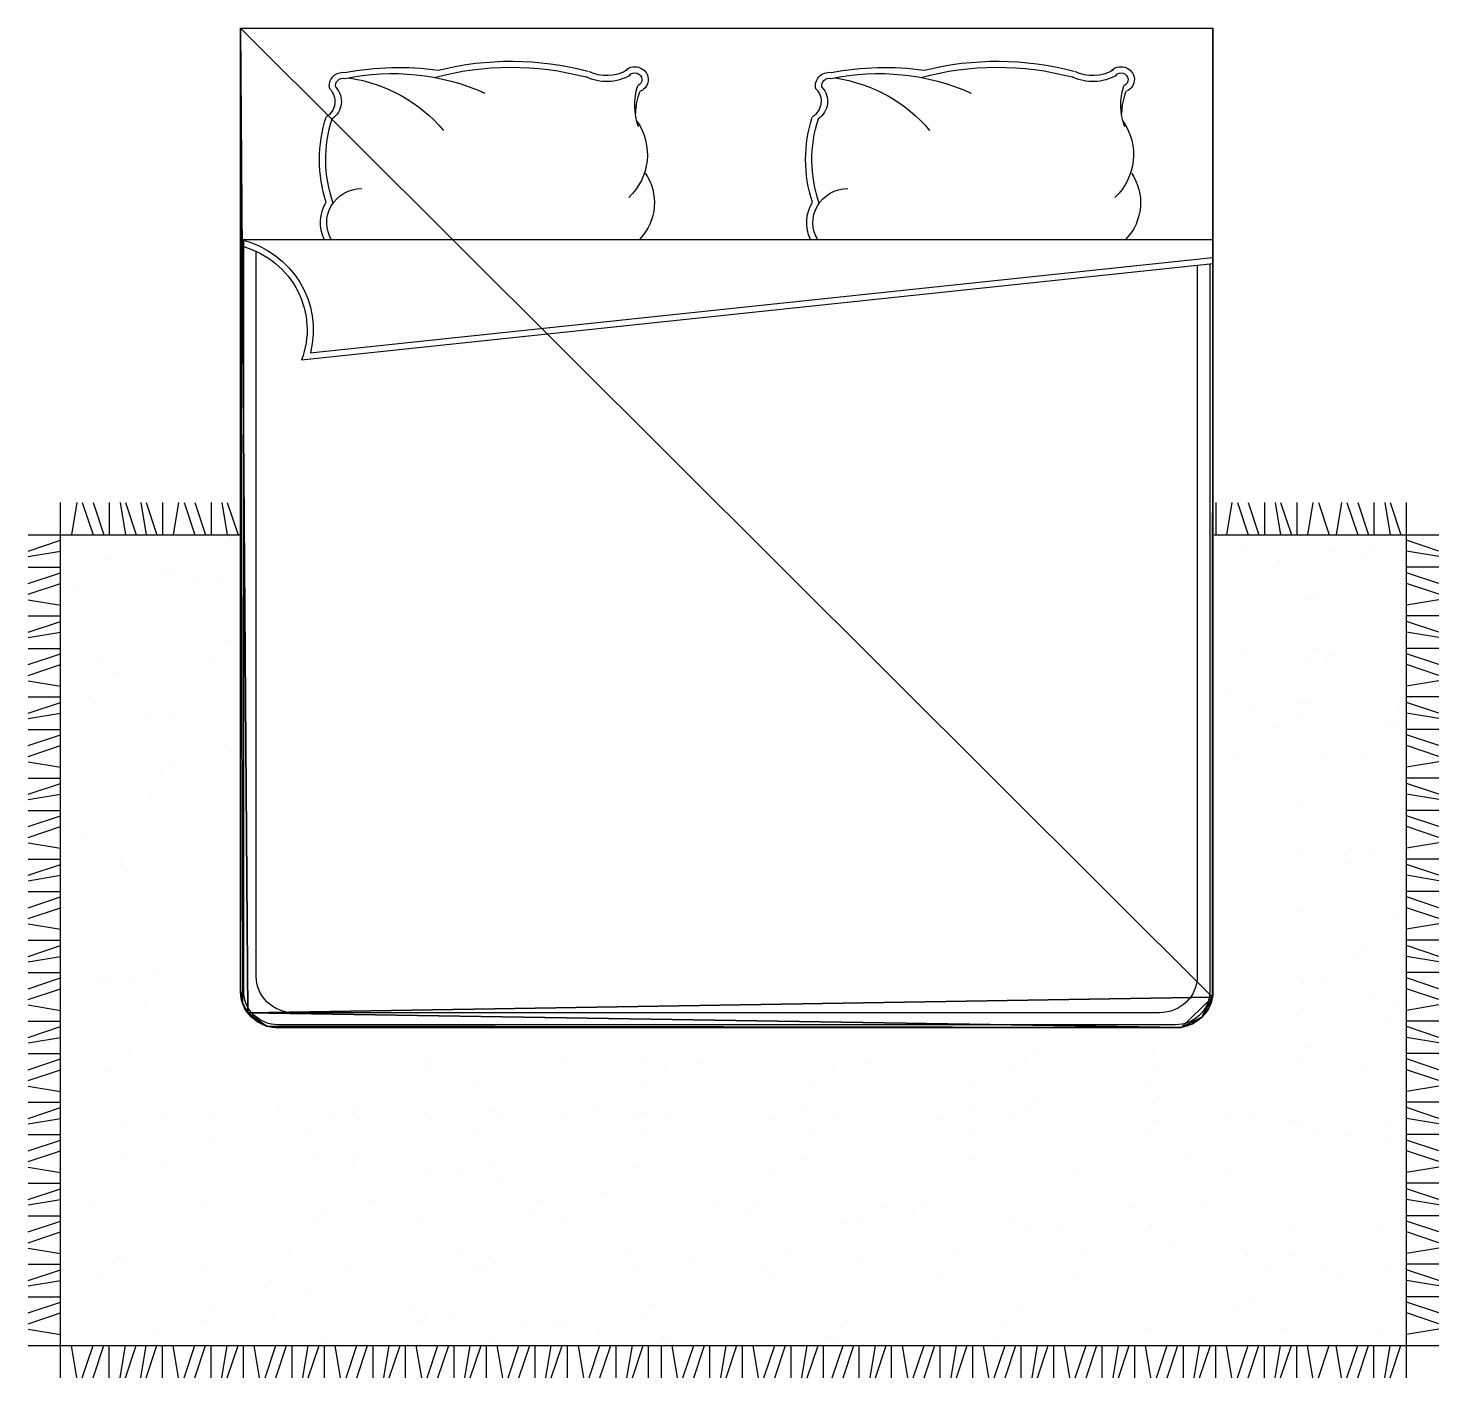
# Model space of a CAD drawing. Header units: inches. Extents: x 11.4 to 53.9, y 13.7 to 38.5.
# Drawn here: x 47.006 to 49.617, y 31.567 to 34.065 of the extents above; entities that cross this region are included whole.
import ezdxf

# ---------------------------------------------------------------- set-up
doc = ezdxf.new("R2010")
doc.units = ezdxf.units.IN
doc.header["$MEASUREMENT"] = 0
doc.layers.add('4', color=4, linetype='Continuous')

msp = doc.modelspace()

# ---------------------------------------------------------------- linework, layer by layer
at = {"layer": '4'}
for p, q in [((47.3989, 32.2821), (47.3989, 34.0651)), ((47.3989, 34.0651), (49.1989, 34.0651)), ((49.1989, 34.0651), (49.1989, 32.2821)), ((47.3989, 33.6742), (49.1989, 33.6742)), ((47.4047, 32.2821), (47.4047, 33.6726)), ((47.4279, 32.3101), (47.4279, 33.652)), ((47.528, 33.4643), (49.1982, 33.6405)), ((47.5117, 33.4513), (49.1994, 33.6294)), ((49.1699, 33.6263), (49.1699, 32.3101)), ((49.1931, 33.6287), (49.1931, 32.2821)), ((47.0658, 31.5674, -0.002), (47.0658, 33.1874, -0.002)), ((47.0958, 33.1874, -0.002), (47.0858, 33.1274, -0.002)), ((47.0958, 33.1874, -0.002), (47.0858, 33.1274, -0.002)), ((47.1058, 33.1874, -0.002), (47.1258, 33.1274, -0.002)), ((47.1258, 33.1874, -0.002), (47.1458, 33.1274, -0.002)), ((47.1558, 33.1874, -0.002), (47.1558, 33.1274, -0.002)), ((47.1758, 33.1874, -0.002), (47.1858, 33.1274, -0.002)), ((47.1858, 33.1874, -0.002), (47.2058, 33.1274, -0.002)), ((47.2142, 33.1874, -0.002), (47.2242, 33.1274, -0.002)), ((47.2242, 33.1874, -0.002), (47.2442, 33.1274, -0.002)), ((47.2542, 33.1874, -0.002), (47.2542, 33.1274, -0.002)), ((47.2842, 33.1874, -0.002), (47.2742, 33.1274, -0.002)), ((47.2942, 33.1874, -0.002), (47.3142, 33.1274, -0.002)), ((47.3142, 33.1874, -0.002), (47.3342, 33.1274, -0.002)), ((47.3142, 33.1874, -0.002), (47.3342, 33.1274, -0.002)), ((47.3442, 33.1874, -0.002), (47.3442, 33.1274, -0.002)), ((47.3642, 33.1874, -0.002), (47.3742, 33.1274, -0.002)), ((47.3742, 33.1874, -0.002), (47.3942, 33.1274, -0.002)), ((49.2042, 33.1874, -0.002), (49.2042, 33.1274, -0.002)), ((49.2342, 33.1874, -0.002), (49.2242, 33.1274, -0.002)), ((49.2442, 33.1874, -0.002), (49.2642, 33.1274, -0.002)), ((49.2642, 33.1874, -0.002), (49.2842, 33.1274, -0.002)), ((49.2942, 33.1874, -0.002), (49.2942, 33.1274, -0.002)), ((49.3142, 33.1874, -0.002), (49.3242, 33.1274, -0.002)), ((49.3242, 33.1874, -0.002), (49.3442, 33.1274, -0.002)), ((49.3242, 33.1874, -0.002), (49.3442, 33.1274, -0.002)), ((49.3542, 33.1874, -0.002), (49.3542, 33.1274, -0.002)), ((49.3842, 33.1874, -0.002), (49.3742, 33.1274, -0.002)), ((49.3942, 33.1874, -0.002), (49.4142, 33.1274, -0.002)), ((49.4371, 33.1874, -0.002), (49.4271, 33.1274, -0.002)), ((49.4471, 33.1874, -0.002), (49.4671, 33.1274, -0.002)), ((49.4671, 33.1874, -0.002), (49.4871, 33.1274, -0.002)), ((49.4971, 33.1874, -0.002), (49.4971, 33.1274, -0.002)), ((49.5171, 33.1874, -0.002), (49.5271, 33.1274, -0.002)), ((49.5271, 33.1874, -0.002), (49.5471, 33.1274, -0.002)), ((49.5571, 31.5674, -0.002), (49.5571, 33.1874, -0.002)), ((47.0058, 33.1274, -0.002), (47.4011, 33.1274, -0.002)), ((47.0058, 33.0974, -0.002), (47.0658, 33.1174, -0.002)), ((47.0058, 33.0974, -0.002), (47.0658, 33.1174, -0.002)), ((47.3821, 33.124, -0.002), (47.3821, 33.124, -0.002)), ((49.2011, 33.1274, -0.002), (49.6171, 33.1274, -0.002)), ((49.6171, 33.0974, -0.002), (49.5571, 33.1174, -0.002)), ((49.6171, 33.0974, -0.002), (49.5571, 33.1174, -0.002)), ((47.0058, 33.0874, -0.002), (47.0658, 33.0974, -0.002)), ((47.0058, 33.0874, -0.002), (47.0658, 33.0974, -0.002)), ((49.2574, 33.1003, -0.002), (49.2574, 33.1003, -0.002)), ((49.422, 33.097, -0.002), (49.422, 33.097, -0.002)), ((49.4763, 33.0889, -0.002), (49.4763, 33.0889, -0.002)), ((49.4947, 33.1058, -0.002), (49.4947, 33.1058, -0.002)), ((49.6171, 33.0874, -0.002), (49.5571, 33.0974, -0.002)), ((49.6171, 33.0874, -0.002), (49.5571, 33.0974, -0.002)), ((47.0058, 33.0674, -0.002), (47.0658, 33.0674, -0.002)), ((47.1567, 33.0818, -0.002), (47.1567, 33.0818, -0.002)), ((47.2609, 33.061, -0.002), (47.2609, 33.061, -0.002)), ((49.3216, 33.0805, -0.002), (49.3216, 33.0805, -0.002)), ((49.3737, 33.0737, -0.002), (49.3737, 33.0737, -0.002)), ((49.6171, 33.0674, -0.002), (49.5571, 33.0674, -0.002)), ((47.0058, 33.0374, -0.002), (47.0658, 33.0574, -0.002)), ((47.0058, 33.0374, -0.002), (47.0658, 33.0574, -0.002)), ((47.0058, 33.0174, -0.002), (47.0658, 33.0374, -0.002)), ((47.0058, 33.0174, -0.002), (47.0658, 33.0374, -0.002)), ((47.0683, 33.0522, -0.002), (47.0683, 33.0522, -0.002)), ((47.0967, 33.0336, -0.002), (47.0967, 33.0336, -0.002)), ((47.2681, 33.0516, -0.002), (47.2681, 33.0516, -0.002)), ((47.3144, 33.0464, -0.002), (47.3144, 33.0464, -0.002)), ((47.3664, 33.0395, -0.002), (47.3664, 33.0395, -0.002)), ((49.4936, 33.0451, -0.002), (49.4936, 33.0451, -0.002)), ((49.5457, 33.0382, -0.002), (49.5457, 33.0382, -0.002)), ((49.6171, 33.0374, -0.002), (49.5571, 33.0574, -0.002)), ((49.6171, 33.0374, -0.002), (49.5571, 33.0574, -0.002)), ((49.6171, 33.0174, -0.002), (49.5571, 33.0374, -0.002)), ((49.6171, 33.0174, -0.002), (49.5571, 33.0374, -0.002)), ((47.0058, 33.0074, -0.002), (47.0658, 32.9974, -0.002)), ((47.0058, 33.0074, -0.002), (47.0658, 32.9974, -0.002)), ((47.226, 33.0247, -0.002), (47.226, 33.0247, -0.002)), ((47.2469, 33.0302, -0.002), (47.2469, 33.0302, -0.002)), ((49.378, 33.0078, -0.002), (49.378, 33.0078, -0.002)), ((49.3944, 33.0213, -0.002), (49.3944, 33.0213, -0.002)), ((49.6171, 33.0074, -0.002), (49.5571, 32.9974, -0.002)), ((49.6171, 33.0074, -0.002), (49.5571, 32.9974, -0.002)), ((49.5509, 32.998, -0.002), (49.5509, 32.998, -0.002)), ((47.0058, 32.9774, -0.002), (47.0658, 32.9774, -0.002)), ((47.0058, 32.9474, -0.002), (47.0658, 32.9674, -0.002)), ((47.0058, 32.9474, -0.002), (47.0658, 32.9674, -0.002)), ((49.6171, 32.9774, -0.002), (49.5571, 32.9774, -0.002)), ((49.6171, 32.9474, -0.002), (49.5571, 32.9674, -0.002)), ((49.6171, 32.9474, -0.002), (49.5571, 32.9674, -0.002)), ((47.0058, 32.9374, -0.002), (47.0658, 32.9474, -0.002)), ((47.0058, 32.9374, -0.002), (47.0658, 32.9474, -0.002)), ((47.3758, 32.9313, -0.002), (47.3758, 32.9313, -0.002)), ((49.6171, 32.9374, -0.002), (49.5571, 32.9474, -0.002)), ((49.6171, 32.9374, -0.002), (49.5571, 32.9474, -0.002)), ((47.0058, 32.9174, -0.002), (47.0658, 32.9174, -0.002)), ((47.0058, 32.8874, -0.002), (47.0658, 32.9074, -0.002)), ((47.0058, 32.8874, -0.002), (47.0658, 32.9074, -0.002)), ((49.2511, 32.9076, -0.002), (49.2511, 32.9076, -0.002)), ((49.3869, 32.918, -0.002), (49.3869, 32.918, -0.002)), ((49.4157, 32.9043, -0.002), (49.4157, 32.9043, -0.002)), ((49.6171, 32.9174, -0.002), (49.5571, 32.9174, -0.002)), ((49.6171, 32.8874, -0.002), (49.5571, 32.9074, -0.002)), ((49.6171, 32.8874, -0.002), (49.5571, 32.9074, -0.002)), ((47.0058, 32.8674, -0.002), (47.0658, 32.8874, -0.002)), ((47.0058, 32.8674, -0.002), (47.0658, 32.8874, -0.002)), ((47.1393, 32.8985, -0.002), (47.1393, 32.8985, -0.002)), ((47.3392, 32.8979, -0.002), (47.3392, 32.8979, -0.002)), ((49.3685, 32.9011, -0.002), (49.3685, 32.9011, -0.002)), ((49.4105, 32.8945, -0.002), (49.4105, 32.8945, -0.002)), ((49.6171, 32.8674, -0.002), (49.5571, 32.8874, -0.002)), ((49.6171, 32.8674, -0.002), (49.5571, 32.8874, -0.002)), ((47.0058, 32.8574, -0.002), (47.0658, 32.8474, -0.002)), ((47.0058, 32.8574, -0.002), (47.0658, 32.8474, -0.002)), ((47.1675, 32.8731, -0.002), (47.1675, 32.8731, -0.002)), ((49.6171, 32.8574, -0.002), (49.5571, 32.8474, -0.002)), ((49.6171, 32.8574, -0.002), (49.5571, 32.8474, -0.002)), ((47.0058, 32.8274, -0.002), (47.0658, 32.8274, -0.002)), ((47.0904, 32.8409, -0.002), (47.0904, 32.8409, -0.002)), ((47.1166, 32.8282, -0.002), (47.1166, 32.8282, -0.002)), ((47.2406, 32.8375, -0.002), (47.2406, 32.8375, -0.002)), ((49.2294, 32.8338, -0.002), (49.2294, 32.8338, -0.002)), ((49.2815, 32.8269, -0.002), (49.2815, 32.8269, -0.002)), ((49.6171, 32.8274, -0.002), (49.5571, 32.8274, -0.002)), ((47.0058, 32.7974, -0.002), (47.0658, 32.8174, -0.002)), ((47.0058, 32.7974, -0.002), (47.0658, 32.8174, -0.002)), ((47.1979, 32.8175, -0.002), (47.1979, 32.8175, -0.002)), ((47.2222, 32.7996, -0.002), (47.2222, 32.7996, -0.002)), ((49.269, 32.8099, -0.002), (49.269, 32.8099, -0.002)), ((49.3558, 32.7978, -0.002), (49.3558, 32.7978, -0.002)), ((49.3628, 32.8162, -0.002), (49.3628, 32.8162, -0.002)), ((49.3717, 32.8151, -0.002), (49.3717, 32.8151, -0.002)), ((49.5446, 32.8053, -0.002), (49.5446, 32.8053, -0.002)), ((49.6171, 32.7974, -0.002), (49.5571, 32.8174, -0.002)), ((49.6171, 32.7974, -0.002), (49.5571, 32.8174, -0.002)), ((47.0058, 32.7874, -0.002), (47.0658, 32.7974, -0.002)), ((47.0058, 32.7874, -0.002), (47.0658, 32.7974, -0.002)), ((47.0805, 32.7934, -0.002), (47.0805, 32.7934, -0.002)), ((47.2742, 32.7927, -0.002), (47.2742, 32.7927, -0.002)), ((47.3555, 32.782, -0.002), (47.3555, 32.782, -0.002)), ((49.4535, 32.7915, -0.002), (49.4535, 32.7915, -0.002)), ((49.5348, 32.7808, -0.002), (49.5348, 32.7808, -0.002)), ((49.6171, 32.7874, -0.002), (49.5571, 32.7974, -0.002)), ((49.6171, 32.7874, -0.002), (49.5571, 32.7974, -0.002)), ((47.0058, 32.7674, -0.002), (47.0658, 32.7674, -0.002)), ((47.0058, 32.7374, -0.002), (47.0658, 32.7574, -0.002)), ((47.0058, 32.7374, -0.002), (47.0658, 32.7574, -0.002)), ((49.3137, 32.7709, -0.002), (49.3137, 32.7709, -0.002)), ((49.5279, 32.7703, -0.002), (49.5279, 32.7703, -0.002)), ((49.6171, 32.7674, -0.002), (49.5571, 32.7674, -0.002)), ((49.6171, 32.7374, -0.002), (49.5571, 32.7574, -0.002)), ((49.6171, 32.7374, -0.002), (49.5571, 32.7574, -0.002)), ((47.0058, 32.7174, -0.002), (47.0658, 32.7374, -0.002)), ((47.0058, 32.7174, -0.002), (47.0658, 32.7374, -0.002)), ((47.3695, 32.7386, -0.002), (47.3695, 32.7386, -0.002)), ((49.4724, 32.7222, -0.002), (49.4724, 32.7222, -0.002)), ((49.6171, 32.7174, -0.002), (49.5571, 32.7374, -0.002)), ((49.6171, 32.7174, -0.002), (49.5571, 32.7374, -0.002)), ((47.0058, 32.7074, -0.002), (47.0658, 32.6974, -0.002)), ((47.0058, 32.7074, -0.002), (47.0658, 32.6974, -0.002)), ((47.2696, 32.7056, -0.002), (47.2696, 32.7056, -0.002)), ((49.2448, 32.7149, -0.002), (49.2448, 32.7149, -0.002)), ((49.4094, 32.7116, -0.002), (49.4094, 32.7116, -0.002)), ((49.6171, 32.7074, -0.002), (49.5571, 32.6974, -0.002)), ((49.6171, 32.7074, -0.002), (49.5571, 32.6974, -0.002)), ((47.0058, 32.6774, -0.002), (47.0658, 32.6774, -0.002)), ((47.0058, 32.6474, -0.002), (47.0658, 32.6674, -0.002)), ((47.0058, 32.6474, -0.002), (47.0658, 32.6674, -0.002)), ((47.2512, 32.6888, -0.002), (47.2512, 32.6888, -0.002)), ((49.6171, 32.6774, -0.002), (49.5571, 32.6774, -0.002)), ((49.6171, 32.6474, -0.002), (49.5571, 32.6674, -0.002)), ((49.6171, 32.6474, -0.002), (49.5571, 32.6674, -0.002)), ((47.0058, 32.6374, -0.002), (47.0658, 32.6474, -0.002)), ((47.0058, 32.6374, -0.002), (47.0658, 32.6474, -0.002)), ((47.0841, 32.6482, -0.002), (47.0841, 32.6482, -0.002)), ((47.2343, 32.6449, -0.002), (47.2343, 32.6449, -0.002)), ((49.6171, 32.6374, -0.002), (49.5571, 32.6474, -0.002)), ((49.6171, 32.6374, -0.002), (49.5571, 32.6474, -0.002)), ((47.0058, 32.6174, -0.002), (47.0658, 32.6174, -0.002)), ((49.3654, 32.6224, -0.002), (49.3654, 32.6224, -0.002)), ((49.6171, 32.6174, -0.002), (49.5571, 32.6174, -0.002)), ((47.0058, 32.5874, -0.002), (47.0658, 32.6074, -0.002)), ((47.0058, 32.5874, -0.002), (47.0658, 32.6074, -0.002)), ((49.5383, 32.6127, -0.002), (49.5383, 32.6127, -0.002)), ((49.6171, 32.5874, -0.002), (49.5571, 32.6074, -0.002)), ((49.6171, 32.5874, -0.002), (49.5571, 32.6074, -0.002)), ((47.0058, 32.5674, -0.002), (47.0658, 32.5874, -0.002)), ((47.0058, 32.5674, -0.002), (47.0658, 32.5874, -0.002)), ((47.1057, 32.5707, -0.002), (47.1057, 32.5707, -0.002)), ((49.6171, 32.5674, -0.002), (49.5571, 32.5874, -0.002)), ((49.6171, 32.5674, -0.002), (49.5571, 32.5874, -0.002)), ((47.0058, 32.5574, -0.002), (47.0658, 32.5474, -0.002)), ((47.0058, 32.5574, -0.002), (47.0658, 32.5474, -0.002)), ((49.4893, 32.5468, -0.002), (49.4893, 32.5468, -0.002)), ((49.6171, 32.5574, -0.002), (49.5571, 32.5474, -0.002)), ((49.6171, 32.5574, -0.002), (49.5571, 32.5474, -0.002)), ((47.0058, 32.5274, -0.002), (47.0658, 32.5274, -0.002)), ((47.0058, 32.4974, -0.002), (47.0658, 32.5174, -0.002)), ((47.0058, 32.4974, -0.002), (47.0658, 32.5174, -0.002)), ((47.176, 32.5239, -0.002), (47.176, 32.5239, -0.002)), ((47.1762, 32.5178, -0.002), (47.1762, 32.5178, -0.002)), ((49.3646, 32.5343, -0.002), (49.3646, 32.5343, -0.002)), ((49.4426, 32.534, -0.002), (49.4426, 32.534, -0.002)), ((49.4472, 32.5199, -0.002), (49.4472, 32.5199, -0.002)), ((49.6171, 32.5274, -0.002), (49.5571, 32.5274, -0.002)), ((49.6171, 32.4974, -0.002), (49.5571, 32.5174, -0.002)), ((49.6171, 32.4974, -0.002), (49.5571, 32.5174, -0.002)), ((47.0058, 32.4874, -0.002), (47.0658, 32.4974, -0.002)), ((47.0058, 32.4874, -0.002), (47.0658, 32.4974, -0.002)), ((47.1577, 32.5009, -0.002), (47.1577, 32.5009, -0.002)), ((49.6171, 32.4874, -0.002), (49.5571, 32.4974, -0.002)), ((49.6171, 32.4874, -0.002), (49.5571, 32.4974, -0.002)), ((47.0058, 32.4674, -0.002), (47.0658, 32.4674, -0.002)), ((49.6171, 32.4674, -0.002), (49.5571, 32.4674, -0.002)), ((47.0058, 32.4374, -0.002), (47.0658, 32.4574, -0.002)), ((47.0058, 32.4374, -0.002), (47.0658, 32.4574, -0.002)), ((47.0058, 32.4174, -0.002), (47.0658, 32.4374, -0.002)), ((47.0058, 32.4174, -0.002), (47.0658, 32.4374, -0.002)), ((47.0778, 32.4555, -0.002), (47.0778, 32.4555, -0.002)), ((47.228, 32.4522, -0.002), (47.228, 32.4522, -0.002)), ((49.6171, 32.4374, -0.002), (49.5571, 32.4574, -0.002)), ((49.6171, 32.4374, -0.002), (49.5571, 32.4574, -0.002)), ((49.6171, 32.4174, -0.002), (49.5571, 32.4374, -0.002)), ((49.6171, 32.4174, -0.002), (49.5571, 32.4374, -0.002)), ((47.0058, 32.4074, -0.002), (47.0658, 32.3974, -0.002)), ((47.0058, 32.4074, -0.002), (47.0658, 32.3974, -0.002)), ((49.3591, 32.4297, -0.002), (49.3591, 32.4297, -0.002)), ((49.532, 32.42, -0.002), (49.532, 32.42, -0.002)), ((49.6171, 32.4074, -0.002), (49.5571, 32.3974, -0.002)), ((49.6171, 32.4074, -0.002), (49.5571, 32.3974, -0.002)), ((49.3461, 32.3937, -0.002), (49.3461, 32.3937, -0.002)), ((47.0058, 32.3774, -0.002), (47.0658, 32.3774, -0.002)), ((47.0058, 32.3474, -0.002), (47.0658, 32.3674, -0.002)), ((47.0058, 32.3474, -0.002), (47.0658, 32.3674, -0.002)), ((47.1984, 32.363, -0.002), (47.1984, 32.363, -0.002)), ((49.4811, 32.3669, -0.002), (49.4811, 32.3669, -0.002)), ((49.6171, 32.3774, -0.002), (49.5571, 32.3774, -0.002)), ((49.6171, 32.3474, -0.002), (49.5571, 32.3674, -0.002)), ((49.6171, 32.3474, -0.002), (49.5571, 32.3674, -0.002)), ((47.0058, 32.3374, -0.002), (47.0658, 32.3474, -0.002)), ((47.0058, 32.3374, -0.002), (47.0658, 32.3474, -0.002)), ((49.4626, 32.35, -0.002), (49.4626, 32.35, -0.002)), ((49.6171, 32.3374, -0.002), (49.5571, 32.3474, -0.002)), ((49.6171, 32.3374, -0.002), (49.5571, 32.3474, -0.002)), ((47.0058, 32.3174, -0.002), (47.0658, 32.3174, -0.002)), ((47.0058, 32.2874, -0.002), (47.0658, 32.3074, -0.002)), ((47.0058, 32.2874, -0.002), (47.0658, 32.3074, -0.002)), ((47.1493, 32.306, -0.002), (47.1493, 32.306, -0.002)), ((47.2473, 32.322, -0.002), (47.2473, 32.322, -0.002)), ((49.3142, 32.3048, -0.002), (49.3142, 32.3048, -0.002)), ((49.6171, 32.3174, -0.002), (49.5571, 32.3174, -0.002)), ((49.6171, 32.2874, -0.002), (49.5571, 32.3074, -0.002)), ((49.6171, 32.2874, -0.002), (49.5571, 32.3074, -0.002)), ((47.0058, 32.2674, -0.002), (47.0658, 32.2874, -0.002)), ((47.0058, 32.2674, -0.002), (47.0658, 32.2874, -0.002)), ((47.1374, 32.3004, -0.002), (47.1374, 32.3004, -0.002)), ((47.2014, 32.2992, -0.002), (47.2014, 32.2992, -0.002)), ((49.3662, 32.2979, -0.002), (49.3662, 32.2979, -0.002)), ((49.4086, 32.2964, -0.002), (49.4086, 32.2964, -0.002)), ((49.6171, 32.2674, -0.002), (49.5571, 32.2874, -0.002)), ((49.6171, 32.2674, -0.002), (49.5571, 32.2874, -0.002)), ((47.0058, 32.2574, -0.002), (47.0658, 32.2474, -0.002)), ((47.0058, 32.2574, -0.002), (47.0658, 32.2474, -0.002)), ((47.0715, 32.2628, -0.002), (47.0715, 32.2628, -0.002)), ((47.0952, 32.2735, -0.002), (47.0952, 32.2735, -0.002)), ((47.2217, 32.2595, -0.002), (47.2217, 32.2595, -0.002)), ((49.4862, 32.2693, -0.002), (49.4862, 32.2693, -0.002)), ((49.5383, 32.2625, -0.002), (49.5383, 32.2625, -0.002)), ((49.6171, 32.2574, -0.002), (49.5571, 32.2474, -0.002)), ((49.6171, 32.2574, -0.002), (49.5571, 32.2474, -0.002)), ((47.0058, 32.2274, -0.002), (47.0658, 32.2274, -0.002)), ((49.1002, 32.243), (47.4976, 32.243)), ((49.3528, 32.237, -0.002), (49.3528, 32.237, -0.002)), ((49.5257, 32.2273, -0.002), (49.5257, 32.2273, -0.002)), ((49.6171, 32.2274, -0.002), (49.5571, 32.2274, -0.002)), ((47.0058, 32.1974, -0.002), (47.0658, 32.2174, -0.002)), ((47.0058, 32.1974, -0.002), (47.0658, 32.2174, -0.002)), ((47.0058, 32.1874, -0.002), (47.0658, 32.1974, -0.002)), ((47.0058, 32.1874, -0.002), (47.0658, 32.1974, -0.002)), ((49.1292, 32.2207), (47.4686, 32.2207)), ((49.1292, 32.2151), (47.4686, 32.2151)), ((49.6171, 32.1974, -0.002), (49.5571, 32.2174, -0.002)), ((49.6171, 32.1974, -0.002), (49.5571, 32.2174, -0.002)), ((49.6171, 32.1874, -0.002), (49.5571, 32.1974, -0.002)), ((49.6171, 32.1874, -0.002), (49.5571, 32.1974, -0.002)), ((48.8677, 32.1726, -0.002), (48.8677, 32.1726, -0.002)), ((49.3733, 32.179, -0.002), (49.3733, 32.179, -0.002)), ((47.0058, 32.1674, -0.002), (47.0658, 32.1674, -0.002)), ((47.0058, 32.1374, -0.002), (47.0658, 32.1574, -0.002)), ((47.0058, 32.1374, -0.002), (47.0658, 32.1574, -0.002)), ((47.1921, 32.1703, -0.002), (47.1921, 32.1703, -0.002)), ((47.7413, 32.1519, -0.002), (47.7413, 32.1519, -0.002)), ((47.7615, 32.1604, -0.002), (47.7615, 32.1604, -0.002)), ((48.003, 32.1486, -0.002), (48.003, 32.1486, -0.002)), ((48.1491, 32.1523, -0.002), (48.1491, 32.1523, -0.002)), ((48.2511, 32.1498, -0.002), (48.2511, 32.1498, -0.002)), ((48.5588, 32.1498, -0.002), (48.5588, 32.1498, -0.002)), ((48.8493, 32.1558, -0.002), (48.8493, 32.1558, -0.002)), ((49.0862, 32.1695, -0.002), (49.0862, 32.1695, -0.002)), ((49.3548, 32.1622, -0.002), (49.3548, 32.1622, -0.002)), ((49.6171, 32.1674, -0.002), (49.5571, 32.1674, -0.002)), ((49.6171, 32.1374, -0.002), (49.5571, 32.1574, -0.002)), ((49.6171, 32.1374, -0.002), (49.5571, 32.1574, -0.002)), ((47.0058, 32.1174, -0.002), (47.0658, 32.1374, -0.002)), ((47.0058, 32.1174, -0.002), (47.0658, 32.1374, -0.002)), ((47.1539, 32.1342, -0.002), (47.1539, 32.1342, -0.002)), ((47.7431, 32.1435, -0.002), (47.7431, 32.1435, -0.002)), ((47.8793, 32.1419, -0.002), (47.8793, 32.1419, -0.002)), ((48.1829, 32.1413, -0.002), (48.1829, 32.1413, -0.002)), ((48.4907, 32.1413, -0.002), (48.4907, 32.1413, -0.002)), ((48.4944, 32.1408, -0.002), (48.4944, 32.1408, -0.002)), ((48.5211, 32.1401, -0.002), (48.5211, 32.1401, -0.002)), ((48.8021, 32.1408, -0.002), (48.8021, 32.1408, -0.002)), ((48.8289, 32.1401, -0.002), (48.8289, 32.1401, -0.002)), ((49.0907, 32.1368, -0.002), (49.0907, 32.1368, -0.002)), ((49.1136, 32.1402, -0.002), (49.1136, 32.1402, -0.002)), ((49.4796, 32.1427, -0.002), (49.4796, 32.1427, -0.002)), ((49.6171, 32.1174, -0.002), (49.5571, 32.1374, -0.002)), ((49.6171, 32.1174, -0.002), (49.5571, 32.1374, -0.002)), ((47.0058, 32.1074, -0.002), (47.0658, 32.0974, -0.002)), ((47.0058, 32.1074, -0.002), (47.0658, 32.0974, -0.002)), ((47.8371, 32.115, -0.002), (47.8371, 32.115, -0.002)), ((48.1486, 32.1145, -0.002), (48.1486, 32.1145, -0.002)), ((48.4522, 32.1139, -0.002), (48.4522, 32.1139, -0.002)), ((48.76, 32.1139, -0.002), (48.76, 32.1139, -0.002)), ((49.0714, 32.1133, -0.002), (49.0714, 32.1133, -0.002)), ((49.6171, 32.1074, -0.002), (49.5571, 32.0974, -0.002)), ((49.6171, 32.1074, -0.002), (49.5571, 32.0974, -0.002)), ((47.0058, 32.0774, -0.002), (47.0658, 32.0774, -0.002)), ((47.0058, 32.0474, -0.002), (47.0658, 32.0674, -0.002)), ((47.0058, 32.0474, -0.002), (47.0658, 32.0674, -0.002)), ((47.4712, 32.068, -0.002), (47.4712, 32.068, -0.002)), ((47.7615, 32.0667, -0.002), (47.7615, 32.0667, -0.002)), ((48.0621, 32.0726, -0.002), (48.0621, 32.0726, -0.002)), ((48.8677, 32.079, -0.002), (48.8677, 32.079, -0.002)), ((49.0862, 32.0759, -0.002), (49.0862, 32.0759, -0.002)), ((49.2553, 32.071, -0.002), (49.2553, 32.071, -0.002)), ((49.6171, 32.0774, -0.002), (49.5571, 32.0774, -0.002)), ((49.6171, 32.0474, -0.002), (49.5571, 32.0674, -0.002)), ((49.6171, 32.0474, -0.002), (49.5571, 32.0674, -0.002)), ((47.0058, 32.0374, -0.002), (47.0658, 32.0474, -0.002)), ((47.0058, 32.0374, -0.002), (47.0658, 32.0474, -0.002)), ((47.0669, 32.0544, -0.002), (47.0669, 32.0544, -0.002)), ((47.1092, 32.0524, -0.002), (47.1092, 32.0524, -0.002)), ((47.1905, 32.0417, -0.002), (47.1905, 32.0417, -0.002)), ((47.2565, 32.0494, -0.002), (47.2565, 32.0494, -0.002)), ((47.3429, 32.0464, -0.002), (47.3429, 32.0464, -0.002)), ((47.5679, 32.0488, -0.002), (47.5679, 32.0488, -0.002)), ((47.6061, 32.0582, -0.002), (47.6061, 32.0582, -0.002)), ((47.6173, 32.0645, -0.002), (47.6173, 32.0645, -0.002)), ((47.6435, 32.0523, -0.002), (47.6435, 32.0523, -0.002)), ((47.7413, 32.0583, -0.002), (47.7413, 32.0583, -0.002)), ((47.7431, 32.0498, -0.002), (47.7431, 32.0498, -0.002)), ((47.7531, 32.0466, -0.002), (47.7531, 32.0466, -0.002)), ((47.8619, 32.0594, -0.002), (47.8619, 32.0594, -0.002)), ((47.8793, 32.0482, -0.002), (47.8793, 32.0482, -0.002)), ((48.003, 32.055, -0.002), (48.003, 32.055, -0.002)), ((48.0437, 32.0557, -0.002), (48.0437, 32.0557, -0.002)), ((48.132, 32.0497, -0.002), (48.132, 32.0497, -0.002)), ((48.1491, 32.0587, -0.002), (48.1491, 32.0587, -0.002)), ((48.1829, 32.0477, -0.002), (48.1829, 32.0477, -0.002)), ((48.2511, 32.0562, -0.002), (48.2511, 32.0562, -0.002)), ((48.3859, 32.0463, -0.002), (48.3859, 32.0463, -0.002)), ((48.4419, 32.0645, -0.002), (48.4419, 32.0645, -0.002)), ((48.4907, 32.0477, -0.002), (48.4907, 32.0477, -0.002)), ((48.4944, 32.0471, -0.002), (48.4944, 32.0471, -0.002)), ((48.5211, 32.0465, -0.002), (48.5211, 32.0465, -0.002)), ((48.5588, 32.0562, -0.002), (48.5588, 32.0562, -0.002)), ((48.6937, 32.0463, -0.002), (48.6937, 32.0463, -0.002)), ((48.7497, 32.0645, -0.002), (48.7497, 32.0645, -0.002)), ((48.8021, 32.0471, -0.002), (48.8021, 32.0471, -0.002)), ((48.8289, 32.0465, -0.002), (48.8289, 32.0465, -0.002)), ((48.8493, 32.0621, -0.002), (48.8493, 32.0621, -0.002)), ((48.9495, 32.0476, -0.002), (48.9495, 32.0476, -0.002)), ((49.0907, 32.0431, -0.002), (49.0907, 32.0431, -0.002)), ((49.1136, 32.0465, -0.002), (49.1136, 32.0465, -0.002)), ((49.222, 32.058, -0.002), (49.222, 32.058, -0.002)), ((49.274, 32.0511, -0.002), (49.274, 32.0511, -0.002)), ((49.3465, 32.0443, -0.002), (49.3465, 32.0443, -0.002)), ((49.6171, 32.0374, -0.002), (49.5571, 32.0474, -0.002)), ((49.6171, 32.0374, -0.002), (49.5571, 32.0474, -0.002)), ((47.0058, 32.0174, -0.002), (47.0658, 32.0174, -0.002)), ((47.2668, 32.017, -0.002), (47.2668, 32.017, -0.002)), ((47.5257, 32.0219, -0.002), (47.5257, 32.0219, -0.002)), ((47.8371, 32.0214, -0.002), (47.8371, 32.0214, -0.002)), ((48.1486, 32.0208, -0.002), (48.1486, 32.0208, -0.002)), ((48.4522, 32.0202, -0.002), (48.4522, 32.0202, -0.002)), ((48.76, 32.0202, -0.002), (48.76, 32.0202, -0.002)), ((49.0714, 32.0197, -0.002), (49.0714, 32.0197, -0.002)), ((49.3553, 32.0404, -0.002), (49.3553, 32.0404, -0.002)), ((49.3828, 32.0191, -0.002), (49.3828, 32.0191, -0.002)), ((49.4461, 32.0157, -0.002), (49.4461, 32.0157, -0.002)), ((49.5194, 32.0346, -0.002), (49.5194, 32.0346, -0.002)), ((49.6171, 32.0174, -0.002), (49.5571, 32.0174, -0.002)), ((47.0058, 31.9874, -0.002), (47.0658, 32.0074, -0.002)), ((47.0058, 31.9874, -0.002), (47.0658, 32.0074, -0.002)), ((47.3481, 32.0063, -0.002), (47.3481, 32.0063, -0.002)), ((47.4839, 31.9884, -0.002), (47.4839, 31.9884, -0.002)), ((49.1683, 31.9912, -0.002), (49.1683, 31.9912, -0.002)), ((49.5274, 32.005, -0.002), (49.5274, 32.005, -0.002)), ((49.6171, 31.9874, -0.002), (49.5571, 32.0074, -0.002)), ((49.6171, 31.9874, -0.002), (49.5571, 32.0074, -0.002)), ((47.0058, 31.9674, -0.002), (47.0658, 31.9874, -0.002)), ((47.0058, 31.9674, -0.002), (47.0658, 31.9874, -0.002)), ((47.1858, 31.9776, -0.002), (47.1858, 31.9776, -0.002)), ((47.2559, 31.9667, -0.002), (47.2559, 31.9667, -0.002)), ((47.3443, 31.9679, -0.002), (47.3443, 31.9679, -0.002)), ((47.536, 31.9815, -0.002), (47.536, 31.9815, -0.002)), ((47.6061, 31.9645, -0.002), (47.6061, 31.9645, -0.002)), ((47.6173, 31.9708, -0.002), (47.6173, 31.9708, -0.002)), ((47.8619, 31.9658, -0.002), (47.8619, 31.9658, -0.002)), ((48.0621, 31.979, -0.002), (48.0621, 31.979, -0.002)), ((48.4419, 31.9709, -0.002), (48.4419, 31.9709, -0.002)), ((48.7497, 31.9709, -0.002), (48.7497, 31.9709, -0.002)), ((49.1499, 31.9743, -0.002), (49.1499, 31.9743, -0.002)), ((49.4587, 31.9832, -0.002), (49.4587, 31.9832, -0.002)), ((49.6171, 31.9674, -0.002), (49.5571, 31.9874, -0.002)), ((49.6171, 31.9674, -0.002), (49.5571, 31.9874, -0.002)), ((47.0058, 31.9574, -0.002), (47.0658, 31.9474, -0.002)), ((47.0058, 31.9574, -0.002), (47.0658, 31.9474, -0.002)), ((47.2375, 31.9498, -0.002), (47.2375, 31.9498, -0.002)), ((47.6435, 31.9586, -0.002), (47.6435, 31.9586, -0.002)), ((47.7531, 31.953, -0.002), (47.7531, 31.953, -0.002)), ((47.8051, 31.9461, -0.002), (47.8051, 31.9461, -0.002)), ((48.0437, 31.9621, -0.002), (48.0437, 31.9621, -0.002)), ((48.132, 31.956, -0.002), (48.132, 31.956, -0.002)), ((48.3859, 31.9527, -0.002), (48.3859, 31.9527, -0.002)), ((48.6937, 31.9527, -0.002), (48.6937, 31.9527, -0.002)), ((48.9495, 31.9539, -0.002), (48.9495, 31.9539, -0.002)), ((49.2196, 31.9442, -0.002), (49.2196, 31.9442, -0.002)), ((49.6171, 31.9574, -0.002), (49.5571, 31.9474, -0.002)), ((49.6171, 31.9574, -0.002), (49.5571, 31.9474, -0.002)), ((47.0058, 31.9274, -0.002), (47.0658, 31.9274, -0.002)), ((47.0058, 31.8974, -0.002), (47.0658, 31.9174, -0.002)), ((47.0058, 31.8974, -0.002), (47.0658, 31.9174, -0.002)), ((47.8864, 31.9354, -0.002), (47.8864, 31.9354, -0.002)), ((48.0223, 31.9175, -0.002), (48.0223, 31.9175, -0.002)), ((48.0743, 31.9107, -0.002), (48.0743, 31.9107, -0.002)), ((49.6171, 31.9274, -0.002), (49.5571, 31.9274, -0.002)), ((49.6171, 31.8974, -0.002), (49.5571, 31.9174, -0.002)), ((49.6171, 31.8974, -0.002), (49.5571, 31.9174, -0.002)), ((47.0058, 31.8874, -0.002), (47.0658, 31.8974, -0.002)), ((47.0058, 31.8874, -0.002), (47.0658, 31.8974, -0.002)), ((47.1277, 31.8962, -0.002), (47.1277, 31.8962, -0.002)), ((47.3275, 31.8957, -0.002), (47.3275, 31.8957, -0.002)), ((47.639, 31.8951, -0.002), (47.639, 31.8951, -0.002)), ((47.9504, 31.8946, -0.002), (47.9504, 31.8946, -0.002)), ((48.1556, 31.9, -0.002), (48.1556, 31.9, -0.002)), ((48.254, 31.894, -0.002), (48.254, 31.894, -0.002)), ((48.3549, 31.8912, -0.002), (48.3549, 31.8912, -0.002)), ((48.5618, 31.894, -0.002), (48.5618, 31.894, -0.002)), ((48.6627, 31.8912, -0.002), (48.6627, 31.8912, -0.002)), ((48.8732, 31.8934, -0.002), (48.8732, 31.8934, -0.002)), ((49.1846, 31.8929, -0.002), (49.1846, 31.8929, -0.002)), ((49.6171, 31.8874, -0.002), (49.5571, 31.8974, -0.002)), ((49.6171, 31.8874, -0.002), (49.5571, 31.8974, -0.002)), ((47.0058, 31.8674, -0.002), (47.0658, 31.8674, -0.002)), ((47.4649, 31.8753, -0.002), (47.4649, 31.8753, -0.002)), ((47.5381, 31.862, -0.002), (47.5381, 31.862, -0.002)), ((47.5565, 31.8789, -0.002), (47.5565, 31.8789, -0.002)), ((47.735, 31.8656, -0.002), (47.735, 31.8656, -0.002)), ((47.9441, 31.8709, -0.002), (47.9441, 31.8709, -0.002)), ((47.9967, 31.8623, -0.002), (47.9967, 31.8623, -0.002)), ((48.2448, 31.8635, -0.002), (48.2448, 31.8635, -0.002)), ((48.2837, 31.8821, -0.002), (48.2837, 31.8821, -0.002)), ((48.3357, 31.8752, -0.002), (48.3357, 31.8752, -0.002)), ((48.417, 31.8645, -0.002), (48.417, 31.8645, -0.002)), ((48.5525, 31.8635, -0.002), (48.5525, 31.8635, -0.002)), ((48.5914, 31.8821, -0.002), (48.5914, 31.8821, -0.002)), ((48.6435, 31.8752, -0.002), (48.6435, 31.8752, -0.002)), ((48.7248, 31.8645, -0.002), (48.7248, 31.8645, -0.002)), ((49.0503, 31.8831, -0.002), (49.0503, 31.8831, -0.002)), ((49.6171, 31.8674, -0.002), (49.5571, 31.8674, -0.002)), ((47.0058, 31.8374, -0.002), (47.0658, 31.8574, -0.002)), ((47.0058, 31.8374, -0.002), (47.0658, 31.8574, -0.002)), ((47.0058, 31.8174, -0.002), (47.0658, 31.8374, -0.002)), ((47.0058, 31.8174, -0.002), (47.0658, 31.8374, -0.002)), ((48.5149, 31.8538, -0.002), (48.5149, 31.8538, -0.002)), ((48.8226, 31.8538, -0.002), (48.8226, 31.8538, -0.002)), ((48.8606, 31.8466, -0.002), (48.8606, 31.8466, -0.002)), ((48.9127, 31.8398, -0.002), (48.9127, 31.8398, -0.002)), ((49.0844, 31.8504, -0.002), (49.0844, 31.8504, -0.002)), ((49.3402, 31.8517, -0.002), (49.3402, 31.8517, -0.002)), ((49.5131, 31.8419, -0.002), (49.5131, 31.8419, -0.002)), ((49.6171, 31.8374, -0.002), (49.5571, 31.8574, -0.002)), ((49.6171, 31.8374, -0.002), (49.5571, 31.8574, -0.002)), ((49.6171, 31.8174, -0.002), (49.5571, 31.8374, -0.002)), ((49.6171, 31.8174, -0.002), (49.5571, 31.8374, -0.002)), ((47.0058, 31.8074, -0.002), (47.0658, 31.7974, -0.002)), ((47.0058, 31.8074, -0.002), (47.0658, 31.7974, -0.002)), ((48.994, 31.8291, -0.002), (48.994, 31.8291, -0.002)), ((49.1298, 31.8112, -0.002), (49.1298, 31.8112, -0.002)), ((49.6171, 31.8074, -0.002), (49.5571, 31.7974, -0.002)), ((49.6171, 31.8074, -0.002), (49.5571, 31.7974, -0.002)), ((47.0983, 31.7949, -0.002), (47.0983, 31.7949, -0.002)), ((47.1795, 31.7849, -0.002), (47.1795, 31.7849, -0.002)), ((47.4871, 31.7984, -0.002), (47.4871, 31.7984, -0.002)), ((47.7986, 31.7978, -0.002), (47.7986, 31.7978, -0.002)), ((47.8571, 31.7911, -0.002), (47.8571, 31.7911, -0.002)), ((48.11, 31.7973, -0.002), (48.11, 31.7973, -0.002)), ((48.237, 31.7831, -0.002), (48.237, 31.7831, -0.002)), ((48.4136, 31.7967, -0.002), (48.4136, 31.7967, -0.002)), ((48.5448, 31.7831, -0.002), (48.5448, 31.7831, -0.002)), ((48.7214, 31.7967, -0.002), (48.7214, 31.7967, -0.002)), ((48.9449, 31.7865, -0.002), (48.9449, 31.7865, -0.002)), ((48.9633, 31.8034, -0.002), (48.9633, 31.8034, -0.002)), ((49.0328, 31.7961, -0.002), (49.0328, 31.7961, -0.002)), ((49.1818, 31.8044, -0.002), (49.1818, 31.8044, -0.002)), ((49.2631, 31.7937, -0.002), (49.2631, 31.7937, -0.002)), ((49.3442, 31.7956, -0.002), (49.3442, 31.7956, -0.002)), ((49.3509, 31.7954, -0.002), (49.3509, 31.7954, -0.002)), ((47.0058, 31.7774, -0.002), (47.0658, 31.7774, -0.002)), ((47.0058, 31.7474, -0.002), (47.0658, 31.7674, -0.002)), ((47.0058, 31.7474, -0.002), (47.0658, 31.7674, -0.002)), ((47.1441, 31.762, -0.002), (47.1441, 31.762, -0.002)), ((47.1625, 31.7789, -0.002), (47.1625, 31.7789, -0.002)), ((47.2559, 31.7595, -0.002), (47.2559, 31.7595, -0.002)), ((47.338, 31.7752, -0.002), (47.338, 31.7752, -0.002)), ((47.4386, 31.7708, -0.002), (47.4386, 31.7708, -0.002)), ((47.445, 31.7715, -0.002), (47.445, 31.7715, -0.002)), ((47.5998, 31.7719, -0.002), (47.5998, 31.7719, -0.002)), ((47.7564, 31.771, -0.002), (47.7564, 31.771, -0.002)), ((47.8387, 31.7742, -0.002), (47.8387, 31.7742, -0.002)), ((47.8556, 31.7731, -0.002), (47.8556, 31.7731, -0.002)), ((48.0678, 31.7704, -0.002), (48.0678, 31.7704, -0.002)), ((48.1257, 31.7634, -0.002), (48.1257, 31.7634, -0.002)), ((48.3714, 31.7698, -0.002), (48.3714, 31.7698, -0.002)), ((48.3796, 31.76, -0.002), (48.3796, 31.76, -0.002)), ((48.6792, 31.7698, -0.002), (48.6792, 31.7698, -0.002)), ((48.6874, 31.76, -0.002), (48.6874, 31.76, -0.002)), ((48.9432, 31.7612, -0.002), (48.9432, 31.7612, -0.002)), ((48.9906, 31.7693, -0.002), (48.9906, 31.7693, -0.002)), ((49.302, 31.7687, -0.002), (49.302, 31.7687, -0.002)), ((49.399, 31.7758, -0.002), (49.399, 31.7758, -0.002)), ((49.4352, 31.7582, -0.002), (49.4352, 31.7582, -0.002)), ((49.5163, 31.7681, -0.002), (49.5163, 31.7681, -0.002)), ((49.6171, 31.7774, -0.002), (49.5571, 31.7774, -0.002)), ((49.6171, 31.7474, -0.002), (49.5571, 31.7674, -0.002)), ((49.6171, 31.7474, -0.002), (49.5571, 31.7674, -0.002)), ((47.0058, 31.7374, -0.002), (47.0658, 31.7474, -0.002)), ((47.0058, 31.7374, -0.002), (47.0658, 31.7474, -0.002)), ((47.3917, 31.7416, -0.002), (47.3917, 31.7416, -0.002)), ((47.4438, 31.7348, -0.002), (47.4438, 31.7348, -0.002)), ((49.2133, 31.7515, -0.002), (49.2133, 31.7515, -0.002)), ((49.6171, 31.7374, -0.002), (49.5571, 31.7474, -0.002)), ((49.6171, 31.7374, -0.002), (49.5571, 31.7474, -0.002)), ((47.0058, 31.7174, -0.002), (47.0658, 31.7174, -0.002)), ((47.0058, 31.6874, -0.002), (47.0658, 31.7074, -0.002)), ((47.0058, 31.6874, -0.002), (47.0658, 31.7074, -0.002)), ((47.5251, 31.7241, -0.002), (47.5251, 31.7241, -0.002)), ((47.6609, 31.7062, -0.002), (47.6609, 31.7062, -0.002)), ((48.1578, 31.7034, -0.002), (48.1578, 31.7034, -0.002)), ((49.2639, 31.7156, -0.002), (49.2639, 31.7156, -0.002)), ((49.5544, 31.7076, -0.002), (49.5544, 31.7076, -0.002)), ((49.6171, 31.7174, -0.002), (49.5571, 31.7174, -0.002)), ((49.6171, 31.6874, -0.002), (49.5571, 31.7074, -0.002)), ((49.6171, 31.6874, -0.002), (49.5571, 31.7074, -0.002)), ((47.0058, 31.6674, -0.002), (47.0658, 31.6874, -0.002)), ((47.0058, 31.6674, -0.002), (47.0658, 31.6874, -0.002)), ((47.3516, 31.6911, -0.002), (47.3516, 31.6911, -0.002)), ((47.4586, 31.6827, -0.002), (47.4586, 31.6827, -0.002)), ((47.7129, 31.6993, -0.002), (47.7129, 31.6993, -0.002)), ((47.7392, 31.683, -0.002), (47.7392, 31.683, -0.002)), ((47.7942, 31.6886, -0.002), (47.7942, 31.6886, -0.002)), ((48.1393, 31.6865, -0.002), (48.1393, 31.6865, -0.002)), ((48.8454, 31.6953, -0.002), (48.8454, 31.6953, -0.002)), ((49.2455, 31.6988, -0.002), (49.2455, 31.6988, -0.002)), ((49.6171, 31.6674, -0.002), (49.5571, 31.6874, -0.002)), ((49.6171, 31.6674, -0.002), (49.5571, 31.6874, -0.002)), ((47.0058, 31.6574, -0.002), (47.0658, 31.6474, -0.002)), ((47.0058, 31.6574, -0.002), (47.0658, 31.6474, -0.002)), ((47.3331, 31.6742, -0.002), (47.3331, 31.6742, -0.002)), ((47.7287, 31.6729, -0.002), (47.7287, 31.6729, -0.002)), ((47.9301, 31.6707, -0.002), (47.9301, 31.6707, -0.002)), ((47.9821, 31.6639, -0.002), (47.9821, 31.6639, -0.002)), ((47.9904, 31.6696, -0.002), (47.9904, 31.6696, -0.002)), ((48.0634, 31.6532, -0.002), (48.0634, 31.6532, -0.002)), ((48.2385, 31.6708, -0.002), (48.2385, 31.6708, -0.002)), ((48.5086, 31.6611, -0.002), (48.5086, 31.6611, -0.002)), ((48.5462, 31.6708, -0.002), (48.5462, 31.6708, -0.002)), ((48.8163, 31.6611, -0.002), (48.8163, 31.6611, -0.002)), ((49.0781, 31.6578, -0.002), (49.0781, 31.6578, -0.002)), ((49.3339, 31.659, -0.002), (49.3339, 31.659, -0.002)), ((49.5068, 31.6493, -0.002), (49.5068, 31.6493, -0.002)), ((49.6171, 31.6574, -0.002), (49.5571, 31.6474, -0.002)), ((49.6171, 31.6574, -0.002), (49.5571, 31.6474, -0.002)), ((47.0058, 31.6274, -0.002), (49.6171, 31.6274, -0.002)), ((47.0958, 31.5674, -0.002), (47.0858, 31.6274, -0.002)), ((47.0958, 31.5674, -0.002), (47.0858, 31.6274, -0.002)), ((47.1058, 31.5674, -0.002), (47.1258, 31.6274, -0.002)), ((47.1258, 31.5674, -0.002), (47.1458, 31.6274, -0.002)), ((47.1558, 31.5674, -0.002), (47.1558, 31.6274, -0.002)), ((47.1758, 31.5674, -0.002), (47.1858, 31.6274, -0.002)), ((47.1858, 31.5674, -0.002), (47.2058, 31.6274, -0.002)), ((47.2142, 31.5674, -0.002), (47.2242, 31.6274, -0.002)), ((47.2242, 31.5674, -0.002), (47.2442, 31.6274, -0.002)), ((47.2468, 31.6453, -0.002), (47.2468, 31.6453, -0.002)), ((47.2542, 31.5674, -0.002), (47.2542, 31.6274, -0.002)), ((47.2842, 31.5674, -0.002), (47.2742, 31.6274, -0.002)), ((47.2942, 31.5674, -0.002), (47.3142, 31.6274, -0.002)), ((47.3142, 31.5674, -0.002), (47.3342, 31.6274, -0.002)), ((47.3142, 31.5674, -0.002), (47.3342, 31.6274, -0.002)), ((47.3442, 31.5674, -0.002), (47.3442, 31.6274, -0.002)), ((47.3642, 31.5674, -0.002), (47.3742, 31.6274, -0.002)), ((47.3742, 31.5674, -0.002), (47.3942, 31.6274, -0.002)), ((47.4042, 31.5674, -0.002), (47.4042, 31.6274, -0.002)), ((47.4342, 31.5674, -0.002), (47.4242, 31.6274, -0.002)), ((47.4442, 31.5674, -0.002), (47.4642, 31.6274, -0.002)), ((47.4642, 31.5674, -0.002), (47.4842, 31.6274, -0.002)), ((47.4942, 31.5674, -0.002), (47.4942, 31.6274, -0.002)), ((47.5142, 31.5674, -0.002), (47.5242, 31.6274, -0.002)), ((47.5242, 31.5674, -0.002), (47.5442, 31.6274, -0.002)), ((47.5242, 31.5674, -0.002), (47.5442, 31.6274, -0.002)), ((47.5542, 31.5674, -0.002), (47.5542, 31.6274, -0.002)), ((47.5582, 31.6447, -0.002), (47.5582, 31.6447, -0.002)), ((47.5842, 31.5674, -0.002), (47.5742, 31.6274, -0.002)), ((47.5842, 31.5674, -0.002), (47.5742, 31.6274, -0.002)), ((47.5942, 31.5674, -0.002), (47.6142, 31.6274, -0.002)), ((47.6142, 31.5674, -0.002), (47.6342, 31.6274, -0.002)), ((47.6442, 31.5674, -0.002), (47.6442, 31.6274, -0.002)), ((47.6642, 31.5674, -0.002), (47.6742, 31.6274, -0.002)), ((47.6742, 31.5674, -0.002), (47.6942, 31.6274, -0.002)), ((47.7042, 31.5674, -0.002), (47.7042, 31.6274, -0.002)), ((47.7342, 31.5674, -0.002), (47.7242, 31.6274, -0.002)), ((47.7442, 31.5674, -0.002), (47.7642, 31.6274, -0.002)), ((47.7642, 31.5674, -0.002), (47.7842, 31.6274, -0.002)), ((47.7942, 31.5674, -0.002), (47.7942, 31.6274, -0.002)), ((47.8142, 31.5674, -0.002), (47.8242, 31.6274, -0.002)), ((47.8242, 31.5674, -0.002), (47.8442, 31.6274, -0.002)), ((47.8242, 31.5674, -0.002), (47.8442, 31.6274, -0.002)), ((47.8542, 31.5674, -0.002), (47.8542, 31.6274, -0.002)), ((47.8696, 31.6441, -0.002), (47.8696, 31.6441, -0.002)), ((47.8842, 31.5674, -0.002), (47.8742, 31.6274, -0.002)), ((47.8942, 31.5674, -0.002), (47.9142, 31.6274, -0.002)), ((47.9142, 31.5674, -0.002), (47.9342, 31.6274, -0.002)), ((47.9442, 31.5674, -0.002), (47.9442, 31.6274, -0.002)), ((47.9642, 31.5674, -0.002), (47.9742, 31.6274, -0.002)), ((47.9742, 31.5674, -0.002), (47.9942, 31.6274, -0.002)), ((48.0042, 31.5674, -0.002), (48.0042, 31.6274, -0.002)), ((48.0342, 31.5674, -0.002), (48.0242, 31.6274, -0.002)), ((48.0442, 31.5674, -0.002), (48.0642, 31.6274, -0.002)), ((48.0642, 31.5674, -0.002), (48.0842, 31.6274, -0.002)), ((48.0642, 31.5674, -0.002), (48.0842, 31.6274, -0.002)), ((48.0942, 31.5674, -0.002), (48.0942, 31.6274, -0.002)), ((48.1142, 31.5674, -0.002), (48.1242, 31.6274, -0.002)), ((48.1242, 31.5674, -0.002), (48.1442, 31.6274, -0.002)), ((48.1542, 31.5674, -0.002), (48.1542, 31.6274, -0.002)), ((48.1779, 31.5674, -0.002), (48.1779, 31.6274, -0.002)), ((48.181, 31.6436, -0.002), (48.181, 31.6436, -0.002)), ((48.1915, 31.6353, -0.002), (48.1915, 31.6353, -0.002)), ((48.2079, 31.5674, -0.002), (48.1979, 31.6274, -0.002)), ((48.2179, 31.5674, -0.002), (48.2379, 31.6274, -0.002)), ((48.2379, 31.5674, -0.002), (48.2579, 31.6274, -0.002)), ((48.2435, 31.6285, -0.002), (48.2435, 31.6285, -0.002)), ((48.2679, 31.5674, -0.002), (48.2679, 31.6274, -0.002)), ((48.2879, 31.5674, -0.002), (48.2979, 31.6274, -0.002)), ((48.2879, 31.5674, -0.002), (48.2979, 31.6274, -0.002)), ((48.2979, 31.5674, -0.002), (48.3179, 31.6274, -0.002)), ((48.2979, 31.5674, -0.002), (48.3179, 31.6274, -0.002)), ((48.3279, 31.5674, -0.002), (48.3279, 31.6274, -0.002)), ((48.3579, 31.5674, -0.002), (48.3479, 31.6274, -0.002)), ((48.3679, 31.5674, -0.002), (48.3879, 31.6274, -0.002)), ((48.3879, 31.5674, -0.002), (48.4079, 31.6274, -0.002)), ((48.4179, 31.5674, -0.002), (48.4179, 31.6274, -0.002)), ((48.4379, 31.5674, -0.002), (48.4479, 31.6274, -0.002)), ((48.4479, 31.5674, -0.002), (48.4679, 31.6274, -0.002)), ((48.4779, 31.5674, -0.002), (48.4779, 31.6274, -0.002)), ((48.4846, 31.643, -0.002), (48.4846, 31.643, -0.002)), ((48.4942, 31.5674, -0.002), (48.5142, 31.6274, -0.002)), ((48.4992, 31.6353, -0.002), (48.4992, 31.6353, -0.002)), ((48.5142, 31.5674, -0.002), (48.5342, 31.6274, -0.002)), ((48.5442, 31.5674, -0.002), (48.5442, 31.6274, -0.002)), ((48.5513, 31.6285, -0.002), (48.5513, 31.6285, -0.002)), ((48.5642, 31.5674, -0.002), (48.5742, 31.6274, -0.002)), ((48.5742, 31.5674, -0.002), (48.5942, 31.6274, -0.002)), ((48.5742, 31.5674, -0.002), (48.5942, 31.6274, -0.002)), ((48.6042, 31.5674, -0.002), (48.6042, 31.6274, -0.002)), ((48.6342, 31.5674, -0.002), (48.6242, 31.6274, -0.002)), ((48.6442, 31.5674, -0.002), (48.6642, 31.6274, -0.002)), ((48.6642, 31.5674, -0.002), (48.6842, 31.6274, -0.002)), ((48.6942, 31.5674, -0.002), (48.6942, 31.6274, -0.002)), ((48.7142, 31.5674, -0.002), (48.7242, 31.6274, -0.002)), ((48.7242, 31.5674, -0.002), (48.7442, 31.6274, -0.002)), ((48.7542, 31.5674, -0.002), (48.7542, 31.6274, -0.002)), ((48.7842, 31.5674, -0.002), (48.7742, 31.6274, -0.002)), ((48.7924, 31.643, -0.002), (48.7924, 31.643, -0.002)), ((48.7942, 31.5674, -0.002), (48.8142, 31.6274, -0.002)), ((48.8142, 31.5674, -0.002), (48.8342, 31.6274, -0.002)), ((48.8142, 31.5674, -0.002), (48.8342, 31.6274, -0.002)), ((48.8442, 31.5674, -0.002), (48.8442, 31.6274, -0.002)), ((48.8642, 31.5674, -0.002), (48.8742, 31.6274, -0.002)), ((48.8742, 31.5674, -0.002), (48.8942, 31.6274, -0.002)), ((48.9042, 31.5674, -0.002), (48.9042, 31.6274, -0.002)), ((48.9342, 31.5674, -0.002), (48.9242, 31.6274, -0.002)), ((48.9442, 31.5674, -0.002), (48.9642, 31.6274, -0.002)), ((48.9642, 31.5674, -0.002), (48.9842, 31.6274, -0.002)), ((48.9942, 31.5674, -0.002), (48.9942, 31.6274, -0.002)), ((49.0142, 31.5674, -0.002), (49.0242, 31.6274, -0.002)), ((49.0242, 31.5674, -0.002), (49.0442, 31.6274, -0.002)), ((49.0242, 31.5674, -0.002), (49.0442, 31.6274, -0.002)), ((49.0542, 31.5674, -0.002), (49.0542, 31.6274, -0.002)), ((49.0842, 31.5674, -0.002), (49.0742, 31.6274, -0.002)), ((49.0842, 31.5674, -0.002), (49.0742, 31.6274, -0.002)), ((49.0942, 31.5674, -0.002), (49.1142, 31.6274, -0.002)), ((49.1038, 31.6424, -0.002), (49.1038, 31.6424, -0.002)), ((49.1142, 31.5674, -0.002), (49.1342, 31.6274, -0.002)), ((49.1442, 31.5674, -0.002), (49.1442, 31.6274, -0.002)), ((49.1642, 31.5674, -0.002), (49.1742, 31.6274, -0.002)), ((49.1742, 31.5674, -0.002), (49.1942, 31.6274, -0.002)), ((49.2042, 31.5674, -0.002), (49.2042, 31.6274, -0.002)), ((49.2342, 31.5674, -0.002), (49.2242, 31.6274, -0.002)), ((49.2442, 31.5674, -0.002), (49.2642, 31.6274, -0.002)), ((49.2642, 31.5674, -0.002), (49.2842, 31.6274, -0.002)), ((49.2942, 31.5674, -0.002), (49.2942, 31.6274, -0.002)), ((49.3142, 31.5674, -0.002), (49.3242, 31.6274, -0.002)), ((49.3242, 31.5674, -0.002), (49.3442, 31.6274, -0.002)), ((49.3242, 31.5674, -0.002), (49.3442, 31.6274, -0.002)), ((49.3542, 31.5674, -0.002), (49.3542, 31.6274, -0.002)), ((49.3842, 31.5674, -0.002), (49.3742, 31.6274, -0.002)), ((49.3942, 31.5674, -0.002), (49.4142, 31.6274, -0.002)), ((49.4371, 31.5674, -0.002), (49.4271, 31.6274, -0.002)), ((49.4471, 31.5674, -0.002), (49.4671, 31.6274, -0.002)), ((49.4671, 31.5674, -0.002), (49.4871, 31.6274, -0.002)), ((49.4674, 31.6279, -0.002), (49.4674, 31.6279, -0.002)), ((49.4971, 31.5674, -0.002), (49.4971, 31.6274, -0.002)), ((49.5171, 31.5674, -0.002), (49.5271, 31.6274, -0.002)), ((49.5271, 31.5674, -0.002), (49.5471, 31.6274, -0.002))]:
    msp.add_line(p, q, dxfattribs=at)
at = {"layer": '4', "extrusion": (0, 0, -1)}
for centre, major_axis, start_param, end_param in [((47.8997, 33.4914), (-0.5214, 0), 1.295585, 1.840025), ((47.8997, 33.4914), (0.533, 0), 4.456656, 4.981618), ((48.7997, 33.4914), (-0.5214, 0), 1.295585, 1.840025), ((48.7997, 33.4914), (0.533, 0), 4.456656, 4.981618), ((47.5887, 33.959), (-0.0255, 0), -0.244945, 1.700417), ((47.5887, 33.959), (0.0139, 0), 2.896647, 4.957913), ((47.6913, 33.4869), (-0.5256, 0), 1.380658, 1.711126), ((47.6804, 33.5885), (-0.4083, 0), 1.352806, 2.002492), ((47.5581, 33.7101), (-0.2766, 0), 1.721023, 2.468429), ((48.0765, 34.0478), (-0.0848, 0), 4.171052, 5.178333), ((48.0765, 34.0478), (0.0732, 0), 1.029459, 2.036741), ((48.1289, 33.9701), (0.0247, 0), 3.810055, 7.444365), ((48.1289, 33.9701), (0.013, 0), 3.810055, 7.444365), ((48.4887, 33.959), (-0.0255, 0), -0.244945, 1.700417), ((48.4887, 33.959), (0.0139, 0), 2.896647, 4.957913), ((48.5913, 33.4869), (-0.5256, 0), 1.380658, 1.711126), ((48.5804, 33.5885), (-0.4083, 0), 1.352806, 2.002492), ((48.4581, 33.7101), (-0.2766, 0), 1.721023, 2.468429), ((48.9765, 34.0478), (-0.0848, 0), 4.171052, 5.178333), ((48.9765, 34.0478), (0.0732, 0), 1.029459, 2.036741), ((49.0289, 33.9701), (0.0247, 0), 3.810055, 7.444365), ((49.0289, 33.9701), (0.013, 0), 3.810055, 7.444365), ((47.5379, 33.9296), (-0.0357, 0), 2.38831, 4.135088), ((47.5447, 33.9295), (-0.0409, 0), 2.412029, 4.092598), ((48.254, 33.923), (0.1255, 0), 2.803013, 3.440939), ((48.249, 33.9068), (0.1185, 0), 3.146614, 3.51438), ((48.4379, 33.9296), (-0.0357, 0), 2.38831, 4.135088), ((48.4447, 33.9295), (-0.0409, 0), 2.412029, 4.092598), ((49.154, 33.923), (0.1255, 0), 2.803013, 3.440939), ((49.149, 33.9068), (0.1185, 0), 3.146614, 3.51438), ((47.8193, 33.8221), (0.2744, 0), 2.837703, 3.444214), ((47.8193, 33.8221), (-0.2627, 0), -0.324369, 0.302622), ((48.7193, 33.8221), (0.2744, 0), 2.837703, 3.444214), ((48.7193, 33.8221), (-0.2627, 0), -0.324369, 0.302622), ((48.0358, 33.8311), (-0.1162, 0), 2.551764, 3.930764), ((48.9358, 33.8311), (-0.1162, 0), 2.551764, 3.930764), ((48.0608, 33.7422), (0.1042, 0), -0.579227, 0.737903), ((48.9608, 33.7422), (0.1042, 0), -0.579227, 0.737903), ((47.6242, 33.7053), (-0.0658, 0), -0.533647, 1.554053), ((48.5242, 33.7053), (0.0658, 0), 2.607946, 4.695646), ((47.6242, 33.7053), (0.0774, 0), 2.710252, 3.675003), ((48.5242, 33.7053), (-0.0774, 0), -0.431341, 0.53341), ((47.3544, 33.5071), (0.1793, 0), -1.319746, 0.25105), ((47.3544, 33.5071), (0.1677, 0), -1.265837, 0.353298), ((47.4976, 32.3101), (0.0697, 0), 1.570796, 3.141593), ((49.1002, 32.3101), (0.0697, 0), 0, 1.570796), ((47.4686, 32.2821), (0.0697, 0), 1.570796, 3.141593), ((47.4686, 32.2821), (0.0639, 0), 1.570796, 3.141593), ((49.1292, 32.2821), (0.0697, 0), 0, 1.570796), ((49.1292, 32.2821), (0.0639, 0), 0, 1.570796)]:
    msp.add_ellipse(centre, major_axis=major_axis, ratio=0.961879, start_param=start_param, end_param=end_param, dxfattribs=at)

# ---------------------------------------------------------------- meshes
at = {"layer": '4'}
mesh = msp.add_polyface(dxfattribs=at)
corners = [(49.1981, 32.2717), (49.1401, 32.2159), (47.4122, 32.2427), (47.4471, 32.2184), (49.1785, 32.2347), (47.3989, 34.0651), (47.4023, 32.2614), (47.4276, 32.2279), (47.4686, 32.2151), (49.1609, 32.2224), (49.1913, 32.2517), (49.1989, 34.0651), (47.3989, 32.2821), (47.3998, 32.2717), (47.4065, 32.2517), (47.4193, 32.2347), (47.437, 32.2224), (47.4577, 32.2159), (49.1292, 32.2151), (49.1508, 32.2184), (49.1702, 32.2279), (49.1856, 32.2427), (49.1955, 32.2614), (49.1989, 32.2821)]
mesh.append_faces([[corners[k] for k in face] for face in [(0, 1, 2), (1, 3, 2), (0, 4, 1), (2, 5, 0), (2, 6, 5), (3, 7, 2), (1, 8, 3), (4, 9, 1), (0, 10, 4)]], dxfattribs={"vtx0": -1, "vtx1": -1, "vtx2": -1})
mesh.append_faces([[corners[k] for k in face] for face in [(6, 12, 5)]], dxfattribs={"vtx0": -1, "vtx2": -1})
mesh.append_faces([[corners[k] for k in face] for face in [(5, 11, 0)]], dxfattribs={"vtx1": -1, "vtx2": -1})
mesh.append_faces([[corners[k] for k in face] for face in [(6, 13, 12), (2, 14, 6), (7, 15, 2), (3, 16, 7), (8, 17, 3), (1, 18, 8), (9, 19, 1), (4, 20, 9), (10, 21, 4), (0, 22, 10), (11, 23, 0)]], dxfattribs={"vtx2": -1})

doc.saveas('drawing.dxf')
